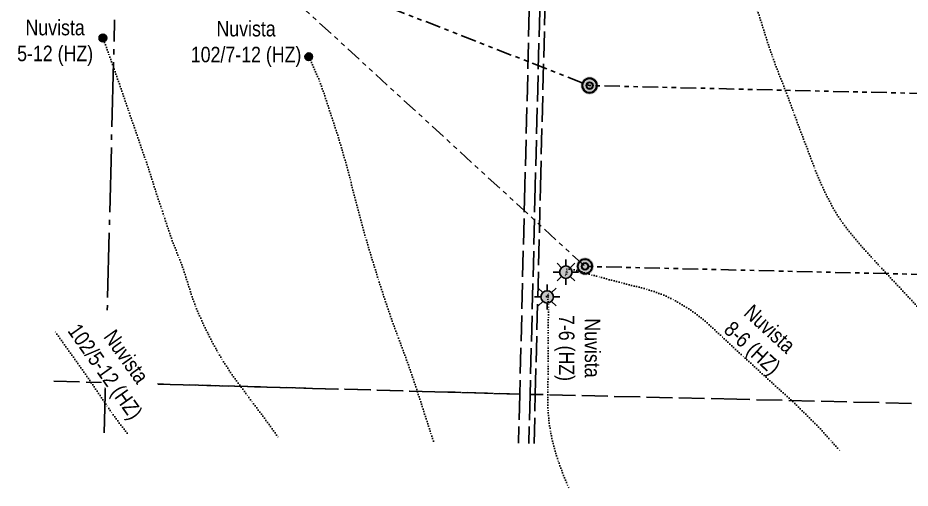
# Model space of a CAD drawing. Extents: x 383520 to 399637, y 6055811 to 6063584.
# Drawn here: x 395287 to 397012, y 6055908 to 6056818 of the extents above; entities that cross this region are included whole.
import ezdxf

# ---------------------------------------------------------------- set-up
doc = ezdxf.new("R2010")
doc.units = 0
doc.header["$LTSCALE"] = 5
for name, pattern in [('foc-DOT', [1, 0.2, -0.8]), ('foc-DRILLPATH', [14.75, 6, -1.75, 1.75, -1.75, 1.75, -1.75]), ('foc-QUARTERLINE', [33, 25, -3, 2, -3]), ('foc-UNSURVEYED', [12.5, 10, -2.5])]:
    doc.linetypes.add(name, pattern=pattern)
for name, color, linetype in [('AS-DRILL-T', 8, 'Continuous'), ('DETAIL-HZ-Existing', 8, 'foc-DOT'), ('F-WS-S', 8, 'Continuous'), ('L-MON', 1, 'Continuous'), ('L-SECQ', 8, 'foc-QUARTERLINE'), ('L-USEC', 7, 'foc-UNSURVEYED'), ('P-PDRILLPATH', 12, 'foc-DRILLPATH')]:
    doc.layers.add(name, color=color, linetype=linetype)
doc.styles.add('80L', font='ARIALN.TTF', dxfattribs={"height": 10})

# ---------------------------------------------------------------- blocks, each defined once
blk = doc.blocks.new('BH-Existing')
at = {"layer": 'AS-DRILL-T'}
h = blk.add_hatch(color=256, dxfattribs=at)
h.dxf.hatch_style = 1
edge = h.paths.add_edge_path()
edge.add_arc((0, 0), 0.5, 0, 360)
blk.add_circle((0, 0), 0.5, dxfattribs=at)
blk = doc.blocks.new('GAS')
h = blk.add_hatch(color=255)
h.dxf.hatch_style = 1
edge = h.paths.add_edge_path()
edge.add_arc((0, 0), 0.9, 0, 360)
for p, q in [((0, 0.81), (0, 1.62)), ((-0.81, 0), (-1.62, 0)), ((-0.57, 0.57), (-1.14, 1.14)), ((0.57, 0.57), (1.14, 1.14)), ((1.62, 0), (0.81, 0)), ((-0.57, -0.57), (-1.14, -1.14)), ((0, -0.81), (0, -1.62)), ((1.14, -1.14), (0.57, -0.57))]:
    blk.add_line(p, q)
blk.add_circle((0, 0), 0.8)
blk = doc.blocks.new('plbh')
at = {"layer": 'L-MON'}
h = blk.add_hatch(color=255, dxfattribs=at)
h.dxf.hatch_style = 1
edge = h.paths.add_edge_path()
edge.add_arc((0, 0), 1.16, 0, 360)
h = blk.add_hatch(color=256, dxfattribs=at)
h.dxf.hatch_style = 1
h.paths.add_polyline_path([(-0.96, 0, 1), (0.96, 0, 1)])
h.paths.add_polyline_path([(0.91, 0, -1), (-0.91, 0, -1)], flags=16)
h.paths.add_polyline_path([(0.45, 0, -1), (-0.45, 0, -1)], flags=0)
h = blk.add_hatch(color=256, dxfattribs=at)
h.dxf.hatch_style = 1
h.paths.add_polyline_path([(-0.45, 0, 1), (0.45, 0, 1)])
h.paths.add_polyline_path([(0.4, 0, -1), (-0.4, 0, -1)], flags=16)
at = {"layer": 'L-MON', "color": 240}
for radius in [0.96, 0.91, 0.45, 0.4]:
    blk.add_circle((0, 0), radius, dxfattribs=at)

msp = doc.modelspace()

# ---------------------------------------------------------------- linework, layer by layer
at = {"layer": 'DETAIL-HZ-Existing', "flags": 128}
for points in [[(397319.068, 6055968.124), (397314.585, 6055970.96), (397306.675, 6055976.307), (397298.94, 6055981.89), (397291.382, 6055987.709), (397283.95, 6055993.814), (397278.261, 6055998.786), (397265.1, 6056011.045), (397258.043, 6056017.731), (397244.099, 6056031.07), (397230.4, 6056044.633), (397216.669, 6056058.136), (397202.807, 6056071.573), (397188.949, 6056084.769), (397175.061, 6056097.986), (397161.394, 6056111.618), (397148.033, 6056125.503), (397134.842, 6056139.383), (397121.759, 6056153.19), (397108.615, 6056167.349), (397095.673, 6056181.613), (397082.783, 6056195.936), (397069.985, 6056210.357), (397057.336, 6056224.714), (397044.466, 6056239.046), (397031.552, 6056253.17), (397018.549, 6056267.415), (397005.512, 6056281.451), (396992.275, 6056295.503), (396979.146, 6056309.442), (396966.109, 6056323.468), (396953.055, 6056337.665), (396939.893, 6056351.904), (396926.901, 6056366.15), (396914.231, 6056380.477), (396901.828, 6056395.078), (396889.766, 6056410.121), (396878.955, 6056424.792), (396868.4, 6056440.898), (396858.911, 6056457.658), (396850.299, 6056474.676), (396842.008, 6056492.136), (396834.319, 6056509.671), (396827.146, 6056527.444), (396820.369, 6056545.457), (396813.632, 6056563.479), (396806.663, 6056581.426), (396799.864, 6056599.32), (396793.305, 6056617.267), (396786.728, 6056635.295), (396780.147, 6056653.123), (396773.356, 6056670.997), (396766.415, 6056688.824), (396759.363, 6056706.643), (396752.422, 6056724.51), (396745.814, 6056742.449), (396739.632, 6056760.667), (396733.82, 6056778.886), (396728.109, 6056797.133), (396722.331, 6056815.481), (396716.321, 6056833.776), (396710.193, 6056851.732), (396703.931, 6056869.933), (396697.634, 6056887.974), (396691.416, 6056905.913), (396685.205, 6056924.182), (396679.265, 6056942.454), (396673.346, 6056960.766), (396667.174, 6056978.604), (396660.559, 6056996.673), (396653.721, 6057014.667), (396646.672, 6057032.567), (396639.517, 6057050.289), (396632.376, 6057068.121), (396625.667, 6057086.072), (396619.304, 6057104.255), (396612.949, 6057122.318), (396606.577, 6057140.531), (396600.337, 6057158.821), (396594.082, 6057176.901), (396587.507, 6057194.999), (396580.747, 6057212.891), (396574.085, 6057230.691), (396567.439, 6057248.761), (396560.811, 6057266.73), (396554.147, 6057284.86), (396547.643, 6057303.006), (396541.286, 6057320.999), (396534.973, 6057339.161), (396528.782, 6057357.419), (396522.702, 6057375.715), (396516.72, 6057393.908), (396510.73, 6057412.212), (396504.832, 6057430.573), (396499.055, 6057448.982), (396493.459, 6057467.425), (396488.125, 6057485.923), (396482.629, 6057504.374), (396477.833, 6057519.167), (396472.595, 6057534.291)], [(395789.955, 6056006.878), (395789.937, 6056006.903), (395781.574, 6056018.554), (395773.168, 6056030.106), (395764.72, 6056041.609), (395756.151, 6056053.055), (395747.513, 6056064.523), (395738.965, 6056075.988), (395730.486, 6056087.462), (395721.999, 6056098.956), (395713.48, 6056110.421), (395705.013, 6056121.944), (395696.784, 6056133.752), (395688.897, 6056145.681), (395681.384, 6056157.741), (395674.026, 6056170.007), (395666.962, 6056182.446), (395660.293, 6056195.095), (395653.898, 6056207.878), (395647.645, 6056220.737), (395641.515, 6056233.723), (395635.758, 6056246.809), (395630.334, 6056260.048), (395625.315, 6056273.436), (395620.804, 6056287.153), (395616.551, 6056300.812), (395612.196, 6056314.394), (395607.742, 6056327.979), (395603.006, 6056341.54), (395597.936, 6056354.91), (395592.644, 6056367.786), (395587.281, 6056381.043), (395582.442, 6056394.467), (395577.937, 6056408.033), (395573.522, 6056421.586), (395568.987, 6056435.143), (395564.36, 6056448.652), (395559.845, 6056462.218), (395555.412, 6056475.852), (395546.794, 6056503.064), (395542.551, 6056516.713), (395538.067, 6056530.318), (395533.4, 6056543.838), (395528.734, 6056557.348), (395524.067, 6056570.858), (395519.361, 6056584.379), (395514.664, 6056597.88), (395510.028, 6056611.389), (395505.372, 6056624.908), (395500.669, 6056638.589), (395491.314, 6056665.919), (395481.925, 6056693.11), (395472.278, 6056720.368), (395462.558, 6056747.487), (395457.308, 6056762.082), (395451.155, 6056778.99)], [(396090.289, 6055999.267), (396085.511, 6056014.071), (396076.593, 6056041.28), (396067.808, 6056068.586), (396059.088, 6056095.741), (396050.047, 6056122.823), (396040.693, 6056149.813), (396030.864, 6056176.595), (396020.773, 6056203.284), (396010.884, 6056230.097), (396001.633, 6056257.195), (395992.536, 6056284.439), (395983.78, 6056311.734), (395975.445, 6056339.049), (395966.961, 6056366.438), (395958.909, 6056393.876), (395951.258, 6056421.344), (395943.609, 6056448.902), (395936.433, 6056476.579), (395929.621, 6056504.416), (395922.345, 6056532.095), (395914.467, 6056559.729), (395906.263, 6056587.081), (395897.506, 6056614.356), (395888.479, 6056641.599), (395879.61, 6056668.747), (395870.043, 6056695.612), (395858.852, 6056721.928), (395856.8, 6056726.32), (395849.131, 6056742.605)], [(396346.342, 6056325.995), (396346.483, 6056326.011), (396346.694, 6056326.076), (396346.926, 6056326.14), (396347.148, 6056326.205), (396347.459, 6056326.267), (396347.851, 6056326.317), (396348.523, 6056326.39), (396348.934, 6056326.44), (396349.125, 6056326.485), (396349.315, 6056326.481), (396349.524, 6056326.416), (396349.761, 6056326.299), (396350.107, 6056326.151), (396350.423, 6056325.963), (396350.456, 6056325.692), (396350.151, 6056325.089), (396349.826, 6056324.487), (396349.328, 6056323.77), (396348.702, 6056323.145), (396348.294, 6056322.845), (396348.031, 6056322.702), (396347.585, 6056322.483), (396346.511, 6056321.949), (396345.006, 6056321.357), (396344.112, 6056321.199), (396343.752, 6056321.208), (396343.944, 6056321.273), (396344.336, 6056320.963), (396344.728, 6056320.223), (396344.947, 6056319.388), (396345.503, 6056318.834), (396346.33, 6056319.113), (396346.96, 6056319.507), (396347.324, 6056320.058), (396347.48, 6056320.705), (396347.55, 6056321.473), (396347.581, 6056322.323), (396347.613, 6056323.192), (396347.673, 6056324.011), (396347.684, 6056324.831), (396347.707, 6056325.751), (396347.8, 6056326.689), (396347.904, 6056327.646), (396347.938, 6056328.216), (396347.845, 6056328.478), (396347.47, 6056328.707), (396346.814, 6056328.864), (396346.816, 6056329.334), (396347.742, 6056329.581), (396348.426, 6056329.304), (396348.702, 6056329.137), (396348.737, 6056329.336), (396348.42, 6056329.474), (396347.723, 6056329.621), (396347.116, 6056329.737), (396346.858, 6056329.823), (396346.926, 6056330.132), (396346.963, 6056330.831), (396346.964, 6056331.241), (396347.278, 6056331.413), (396347.935, 6056331.687), (396348.249, 6056331.829), (396348.4, 6056331.875), (396348.722, 6056331.957), (396349.465, 6056332.059), (396350.517, 6056332.122), (396351.956, 6056332.096), (396353.723, 6056331.952), (396355.947, 6056331.667), (396358.597, 6056331.22), (396361.76, 6056330.501), (396365.556, 6056329.516), (396370.057, 6056328.273), (396375.321, 6056326.761), (396381.546, 6056324.915), (396388.635, 6056322.777), (396396.549, 6056320.439), (396402.003, 6056318.942), (396411.343, 6056316.428), (396421.399, 6056313.706), (396431.941, 6056310.881), (396442.884, 6056308.057), (396454.305, 6056305.151), (396465.875, 6056302.201), (396478.134, 6056299.184), (396490.76, 6056296.067), (396503.389, 6056292.67), (396516.242, 6056288.658), (396528.881, 6056284.021), (396541.522, 6056278.713), (396553.708, 6056272.787), (396565.786, 6056266.163), (396577.613, 6056259.115), (396588.903, 6056251.741), (396600.017, 6056243.771), (396610.503, 6056235.486), (396620.892, 6056226.504), (396625.342, 6056222.451), (396639.234, 6056209.53), (396649.478, 6056199.961), (396659.545, 6056190.517), (396669.562, 6056181.074), (396679.651, 6056171.709), (396689.812, 6056162.422), (396700.015, 6056153.194), (396710.207, 6056143.926), (396720.317, 6056134.591), (396730.468, 6056125.304), (396740.568, 6056115.979), (396750.658, 6056106.634), (396760.922, 6056097.465), (396771.288, 6056088.383), (396781.459, 6056079.106), (396791.354, 6056069.556), (396801.155, 6056059.888), (396811.058, 6056050.267), (396820.941, 6056040.667), (396830.629, 6056030.862), (396840.122, 6056020.852), (396849.37, 6056010.648), (396858.496, 6056000.346), (396867.672, 6055990.074), (396876.933, 6055979.989), (396877.571, 6055979.313)], [(396310.191, 6056278.027), (396310.111, 6056277.999), (396309.852, 6056278.055), (396309.532, 6056278.073), (396309.111, 6056278.024), (396308.542, 6056278.058), (396308.022, 6056278.071), (396307.405, 6056277.816), (396306.971, 6056277.647), (396306.822, 6056277.681), (396306.987, 6056277.897), (396307.551, 6056278.433), (396308.268, 6056279.135), (396308.636, 6056279.446), (396309.276, 6056279.84), (396309.689, 6056279.94), (396310.113, 6056279.699), (396310.652, 6056279.255), (396311.141, 6056278.803), (396311.611, 6056278.381), (396312.099, 6056277.929), (396312.31, 6056277.543), (396312.206, 6056277.376), (396312.094, 6056277.299), (396311.977, 6056277.042), (396312.078, 6056276.679), (396312.219, 6056276.325), (396312.461, 6056275.979), (396312.917, 6056275.838), (396313.554, 6056275.702), (396313.497, 6056275.793), (396313.029, 6056276.295), (396312.727, 6056276.613), (396312.142, 6056276.817), (396311.607, 6056277.041), (396311.295, 6056277.379), (396310.998, 6056277.876), (396310.869, 6056278.32), (396310.828, 6056278.701), (396310.845, 6056279.371), (396310.835, 6056280.181), (396310.811, 6056280.812), (396310.996, 6056281.398), (396311.212, 6056281.632), (396311.272, 6056281.661), (396311.28, 6056281.951), (396311.181, 6056282.393), (396310.571, 6056282.829), (396310.114, 6056283.33), (396310.987, 6056283.428), (396312.578, 6056283.059), (396313.461, 6056282.786), (396313.507, 6056282.615), (396313.087, 6056282.636), (396312.531, 6056282.77), (396312.134, 6056282.93), (396312.206, 6056282.608), (396312.49, 6056281.15), (396312.381, 6056279.172), (396312.192, 6056278.827), (396312.229, 6056279.116), (396312.339, 6056279.523), (396312.464, 6056279.69), (396312.577, 6056279.818), (396312.587, 6056279.837), (396312.496, 6056279.78), (396312.222, 6056279.236), (396311.929, 6056277.923), (396311.709, 6056275.918), (396311.664, 6056273.298), (396311.821, 6056270.393), (396312.121, 6056267.205), (396312.544, 6056263.313), (396312.943, 6056258.462), (396313.029, 6056252.698), (396312.841, 6056245.98), (396312.586, 6056238.574), (396312.352, 6056230.828), (396312.172, 6056222.43), (396312.066, 6056213.37), (396311.984, 6056203.699), (396311.874, 6056193.708), (396311.816, 6056182.976), (396311.828, 6056171.832), (396311.804, 6056160.089), (396311.81, 6056148.336), (396311.844, 6056136.071), (396311.85, 6056123.527), (396311.741, 6056110.746), (396311.518, 6056097.817), (396311.355, 6056084.907), (396311.36, 6056071.893), (396311.469, 6056066.649), (396311.856, 6056058.536), (396312.952, 6056045.165), (396314.509, 6056031.812), (396316.523, 6056018.357), (396319.072, 6056005.089), (396322.157, 6055992.018), (396325.042, 6055981.403), (396331.612, 6055960.522), (396334.498, 6055952.327), (396339.299, 6055939.503), (396344.354, 6055926.803), (396349.74, 6055914.204), (396352.516, 6055908.191)], [(395498.049, 6056014.277), (395493.21, 6056020.563), (395484.518, 6056031.912), (395476.031, 6056043.406), (395467.666, 6056055.037), (395459.414, 6056066.755), (395451.569, 6056078.343), (395443.312, 6056090.662), (395435.447, 6056102.24), (395427.116, 6056114.4), (395410.771, 6056137.833), (395394.176, 6056161.202), (395377.411, 6056184.594), (395360.56, 6056208.179), (395358.461, 6056211.136)]]:
    msp.add_lwpolyline(points, dxfattribs=at)
at = {"layer": 'L-SECQ', "flags": 128}
for points in [[(395455.96, 6056112.3), (395473.677, 6056814.24)], [(395455.96, 6056112.3), (395453.514, 6056015.405)]]:
    msp.add_lwpolyline(points, dxfattribs=at)
at = {"layer": 'L-USEC'}
for p, q in [((396277.232, 6056894.206), (396267.156, 6056492.161)), ((396297.335, 6056893.702), (396287.259, 6056491.657)), ((396297.311, 6056491.447), (396307.387, 6056893.491)), ((396297.311, 6056491.447), (396307.387, 6056893.491)), ((396267.156, 6056492.161), (396257.079, 6056090.116)), ((396287.259, 6056491.657), (396277.182, 6056089.612)), ((396287.234, 6056089.401), (396297.311, 6056491.447)), ((396287.234, 6056089.401), (396297.311, 6056491.447)), ((395356.037, 6056115.066), (395455.96, 6056112.3)), ((395856.519, 6056101.2), (395455.96, 6056112.3)), ((395455.96, 6056112.3), (395856.519, 6056101.2)), ((396093.007, 6056094.648), (395856.519, 6056101.2)), ((395856.519, 6056101.2), (396093.007, 6056094.648)), ((396257.079, 6056090.116), (396093.007, 6056094.648)), ((396093.007, 6056094.648), (396257.079, 6056090.116)), ((396257.079, 6056090.116), (396254.699, 6055995.1)), ((396257.079, 6056090.116), (396254.699, 6055995.1)), ((396277.182, 6056089.613), (396274.801, 6055994.59)), ((396677.216, 6056080.148), (396277.183, 6056089.639)), ((396284.852, 6055994.335), (396287.234, 6056089.401)), ((397077.251, 6056070.654), (396677.216, 6056080.148))]:
    msp.add_line(p, q, dxfattribs=at)
at = {"layer": 'P-PDRILLPATH', "flags": 128}
for points in [[(399403.678, 6056265.126), (396383.378, 6056337.094), (395728.773, 6056937.6)], [(395731.815, 6056944.453), (396392.144, 6056686.849), (399412.185, 6056614.887)]]:
    msp.add_lwpolyline(points, dxfattribs=at)

# ---------------------------------------------------------------- block references
at = {"layer": 'AS-DRILL-T', "xscale": 14.9942193, "yscale": 14.9942193, "zscale": 14.9942193}
for p in [(395451.133, 6056778.957), (395849.161, 6056742.562)]:
    msp.add_blockref('BH-Existing', p, dxfattribs=at)
at = {"layer": 'F-WS-S', "xscale": 14.9942193, "yscale": 14.9942193, "zscale": 14.9942193}
for p in [(396346.342, 6056325.995), (396310.191, 6056278.027)]:
    msp.add_blockref('GAS', p, dxfattribs=at)
at = {"layer": 'L-MON', "color": 5, "xscale": 14.9942193, "yscale": 14.9942193, "zscale": 14.9942193}
for p in [(396392.144, 6056686.849), (396383.378, 6056337.094)]:
    msp.add_blockref('plbh', p, dxfattribs=at)

# ---------------------------------------------------------------- texts
at = {"layer": 'AS-DRILL-T', "char_height": 29.98844, "attachment_point": 1, "style": '80L'}
for s, width, insert in [('\\pxqc;Nuvista\\P5-12 (HZ)', 145.18946, (395286.165, 6056814.009)), ('\\pxqc;Nuvista\\P102/7-12 (HZ)', 212.05999, (395621.979, 6056811.846))]:
    msp.add_mtext_dynamic_manual_height_columns(s, width=width, gutter_width=149.942, heights=[0], dxfattribs=dict(at, insert=insert))
for s, insert, rotation in [('\\pxqc;Nuvista\\P8-6 (HZ)', (396704.324, 6056270.054), 317.574281), ('\\pxqc;Nuvista\\P7-6 (HZ)', (396412.9, 6056242.37), 270.059306)]:
    msp.add_mtext_dynamic_manual_height_columns(s, width=126.08359, gutter_width=149.942, heights=[0], dxfattribs=dict(at, insert=insert, rotation=rotation))

# ---------------------------------------------------------------- next in the draw order: texts
at = {"layer": 'AS-DRILL-T', "insert": (395447.329, 6056257.933), "char_height": 29.98844, "attachment_point": 1, "rotation": 305.381357, "style": '80L', "bg_fill": 3, "box_fill_scale": 1.1, "bg_fill_color": 256, "bg_fill_transparency": 0}
msp.add_mtext_dynamic_manual_height_columns('\\pxqc;Nuvista\\P102/5-12 (HZ)', width=212.05999, gutter_width=149.942, heights=[0], dxfattribs=at)

doc.saveas('drawing.dxf')
